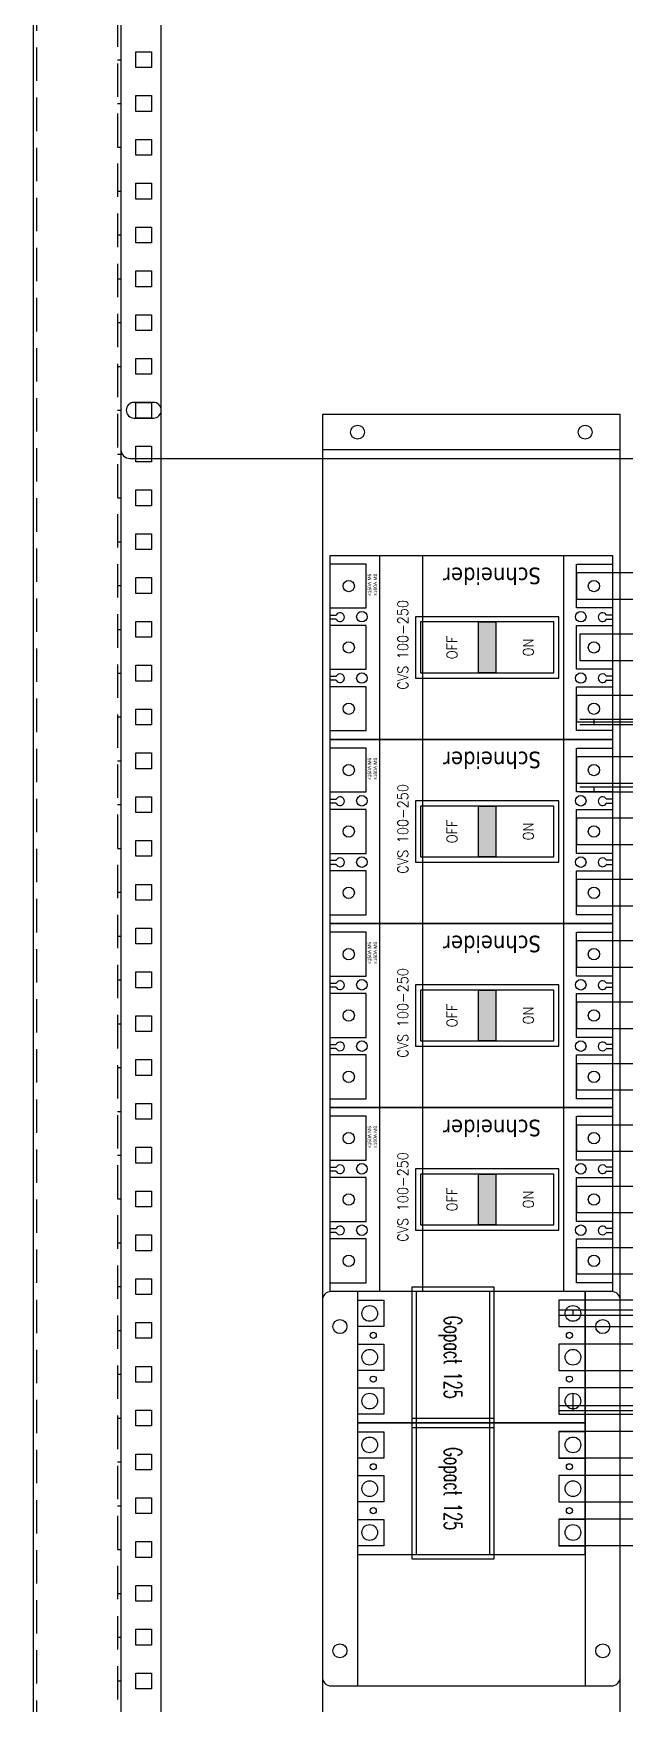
# Model space of a CAD drawing. Header units: millimetres. Extents: x 173893 to 258446, y -176540 to -123824.
# Drawn here: x 195555 to 195892, y -140804 to -139851 of the extents above; entities that cross this region are included whole.
import ezdxf
from ezdxf.enums import TextEntityAlignment as Align

# ---------------------------------------------------------------- set-up
doc = ezdxf.new("R2010")
doc.units = ezdxf.units.MM
doc.header["$LTSCALE"] = 3
doc.linetypes.add('HIDDEN', pattern=[9.525, 6.35, -3.175])
for name, color, linetype in [('@.DM. NÉT CHÍNH', 7, 'Continuous'), ('@.VISIBLE', 7, 'Continuous'), ('Thiet bi', 7, 'Continuous')]:
    doc.layers.add(name, color=color, linetype=linetype)
doc.styles.add('Ann_w01', font='romans.shx', dxfattribs={"width": 0.6, "bigfont": 'chineset.shx'})
doc.styles.add('HW_Standard', font='complex.shx', dxfattribs={"width": 0.9})
doc.styles.get("Standard").update_dxf_attribs({"font": 'arial.ttf'})
doc.styles.add('STYLE1', font='', dxfattribs={"height": 20})
doc.styles.get('STYLE1').set_extended_font_data('.VnTeknicalH')

# ---------------------------------------------------------------- blocks, each defined once
blk = doc.blocks.new('Oval 20x9')
at = {"layer": '@.VISIBLE', "color": 2}
blk.add_lwpolyline([(-5.5, -4.5), (5.5, -4.5, 0.414214), (10, 0), (10, 0, 0.414214), (5.5, 4.5), (-5.5, 4.5, 0.414214), (-10, 0), (-10, 0, 0.414214)], format="xyb", close=True, dxfattribs=at)

msp = doc.modelspace()

# ---------------------------------------------------------------- hatches: boundary and pattern name
at = {"layer": 'Thiet bi'}
for points in [[(195819.01, -140216.2), (195809.01, -140216.2), (195809.01, -140187.2), (195819.01, -140187.2)], [(195819.01, -140321.2), (195809.01, -140321.2), (195809.01, -140292.2), (195819.01, -140292.2)], [(195819.01, -140426.2), (195809.01, -140426.2), (195809.01, -140397.2), (195819.01, -140397.2)], [(195819.01, -140531.2), (195809.01, -140531.2), (195809.01, -140502.2), (195819.01, -140502.2)]]:
    msp.add_hatch(color=8, dxfattribs=at).paths.add_polyline_path(points)

# ---------------------------------------------------------------- linework, layer by layer
at = {"color": 7}
for p, q in [((195752.49, -140149.2), (195752.49, -140254.2)), ((195777.04, -140149.2), (195777.04, -140254.2)), ((195857.52, -140149.2), (195857.52, -140254.2)), ((195752.49, -140254.2), (195752.49, -140359.2)), ((195777.04, -140254.2), (195777.04, -140359.2)), ((195857.52, -140254.2), (195857.52, -140359.2)), ((195752.49, -140359.2), (195752.49, -140464.2)), ((195777.04, -140359.2), (195777.04, -140464.2)), ((195857.52, -140359.2), (195857.52, -140464.2)), ((195752.49, -140464.2), (195752.49, -140569.2)), ((195777.04, -140464.2), (195777.04, -140569.2)), ((195857.52, -140464.2), (195857.52, -140569.2))]:
    msp.add_line(p, q, dxfattribs=at)
at = {"color": 5}
for points in [[(195855.01, -140219.2), (195855.01, -140184.2), (195773.01, -140184.2), (195773.01, -140219.2)], [(195855.01, -140324.2), (195855.01, -140289.2), (195773.01, -140289.2), (195773.01, -140324.2)], [(195855.01, -140429.2), (195855.01, -140394.2), (195773.01, -140394.2), (195773.01, -140429.2)], [(195855.01, -140534.2), (195855.01, -140499.2), (195773.01, -140499.2), (195773.01, -140534.2)]]:
    msp.add_lwpolyline(points, close=True, dxfattribs=at)
for points in [[(195852.01, -140216.2), (195852.01, -140187.2), (195776.01, -140187.2), (195776.01, -140216.2)], [(195852.01, -140321.2), (195852.01, -140292.2), (195776.01, -140292.2), (195776.01, -140321.2)], [(195852.01, -140426.2), (195852.01, -140397.2), (195776.01, -140397.2), (195776.01, -140426.2)], [(195852.01, -140531.2), (195852.01, -140502.2), (195776.01, -140502.2), (195776.01, -140531.2)]]:
    msp.add_lwpolyline(points, close=True)
at = {"layer": '@.DM. NÉT CHÍNH', "color": 1}
for p, q in [((195602.97, -139866.4), (195604.97, -139866.4)), ((195602.97, -139891.4), (195604.97, -139891.4)), ((195602.97, -139916.4), (195604.97, -139916.4)), ((195602.97, -139941.4), (195604.97, -139941.4)), ((195602.97, -139966.4), (195604.97, -139966.4)), ((195602.97, -139991.4), (195604.97, -139991.4)), ((195602.97, -140016.4), (195604.97, -140016.4)), ((195602.97, -140041.4), (195604.97, -140041.4)), ((195602.97, -140066.4), (195604.97, -140066.4)), ((195602.97, -140091.4), (195604.97, -140091.4)), ((195602.97, -140116.4), (195604.97, -140116.4)), ((195602.97, -140141.4), (195604.97, -140141.4)), ((195602.97, -140166.4), (195604.97, -140166.4)), ((195602.97, -140191.4), (195604.97, -140191.4)), ((195602.97, -140216.4), (195604.97, -140216.4)), ((195602.97, -140241.4), (195604.97, -140241.4)), ((195602.97, -140266.4), (195604.97, -140266.4)), ((195602.97, -140291.4), (195604.97, -140291.4)), ((195602.97, -140316.4), (195604.97, -140316.4)), ((195602.97, -140341.4), (195604.97, -140341.4)), ((195602.97, -140366.4), (195604.97, -140366.4)), ((195602.97, -140391.4), (195604.97, -140391.4)), ((195602.97, -140416.4), (195604.97, -140416.4)), ((195602.97, -140441.4), (195604.97, -140441.4)), ((195602.97, -140466.4), (195604.97, -140466.4)), ((195602.97, -140491.4), (195604.97, -140491.4)), ((195602.97, -140516.4), (195604.97, -140516.4)), ((195602.97, -140541.4), (195604.97, -140541.4)), ((195602.97, -140566.4), (195604.97, -140566.4)), ((195602.97, -140591.4), (195604.97, -140591.4)), ((195602.97, -140616.4), (195604.97, -140616.4)), ((195602.97, -140641.4), (195604.97, -140641.4)), ((195602.97, -140666.4), (195604.97, -140666.4)), ((195602.97, -140691.4), (195604.97, -140691.4)), ((195602.97, -140716.4), (195604.97, -140716.4)), ((195602.97, -140741.4), (195604.97, -140741.4)), ((195602.97, -140766.4), (195604.97, -140766.4)), ((195602.97, -140791.4), (195604.97, -140791.4))]:
    msp.add_line(p, q, dxfattribs=at)
at = {"layer": '@.DM. NÉT CHÍNH', "color": 1, "linetype": 'Continuous'}
msp.add_line((195874.97, -140242.7), (195874.97, -140245.7), dxfattribs=at)
at = {"layer": '@.DM. NÉT CHÍNH', "linetype": 'Continuous'}
for p, q in [((195874.97, -140281.2), (195874.97, -140284.2)), ((195862.97, -140627.2), (195862.97, -140637.14))]:
    msp.add_line(p, q, dxfattribs=at)
at = {"layer": '@.DM. NÉT CHÍNH'}
msp.add_lwpolyline([(195604.97, -139066.4), (195604.97, -141166.4), (195554.97, -141166.4), (195554.97, -139066.4)], close=True, dxfattribs=at)
at = {"layer": '@.DM. NÉT CHÍNH', "linetype": 'HIDDEN'}
msp.add_lwpolyline([(195602.97, -139068.4), (195602.97, -141164.4), (195556.97, -141164.4), (195556.97, -139068.4)], close=True, dxfattribs=at)
at = {"layer": '@.DM. NÉT CHÍNH', "color": 1, "linetype": 'Continuous'}
for points in [[(195866.97, -140242.7), (195921.41, -140242.7), (195931.97, -140271.7), (195967.97, -140271.7), (195978.52, -140242.7), (196242.97, -140242.7)], [(195866.97, -140245.7), (195919.31, -140245.7), (195929.87, -140274.7), (195970.07, -140274.7), (195980.62, -140245.7), (196242.97, -140245.7)]]:
    msp.add_lwpolyline(points, dxfattribs=at)
at = {"layer": '@.VISIBLE', "color": 151}
msp.add_line((195627.97, -141066.4), (195627.97, -139166.4), dxfattribs=at)
at = {"layer": '@.VISIBLE'}
for p, q in [((195632.97, -140093.9), (196476.97, -140093.9)), ((195889.97, -140088.9), (195719.97, -140088.9)), ((195739.97, -140569.2), (195739.97, -140794.2)), ((195773.47, -140569.2), (195773.47, -140644.2)), ((195815.47, -140644.2), (195815.47, -140569.2)), ((195869.97, -140569.2), (195869.97, -140794.2)), ((195739.97, -140574.2), (195754.97, -140574.2)), ((195754.97, -140574.2), (195754.97, -140589.2)), ((195854.97, -140574.2), (195854.97, -140589.2)), ((195869.97, -140574.2), (195854.97, -140574.2)), ((195754.97, -140589.2), (195739.97, -140589.2)), ((195854.97, -140589.2), (195869.97, -140589.2)), ((195739.97, -140599.2), (195754.97, -140599.2)), ((195754.97, -140599.2), (195754.97, -140614.2)), ((195854.97, -140599.2), (195854.97, -140614.2)), ((195869.97, -140599.2), (195854.97, -140599.2)), ((195754.97, -140614.2), (195739.97, -140614.2)), ((195854.97, -140614.2), (195869.97, -140614.2)), ((195739.97, -140624.2), (195754.97, -140624.2)), ((195754.97, -140624.2), (195754.97, -140639.2)), ((195854.97, -140624.2), (195854.97, -140639.2)), ((195869.97, -140624.2), (195854.97, -140624.2)), ((195754.97, -140639.2), (195739.97, -140639.2)), ((195773.47, -140644.2), (195773.47, -140719.2)), ((195815.47, -140719.2), (195815.47, -140644.2)), ((195854.97, -140639.2), (195869.97, -140639.2)), ((195739.97, -140649.2), (195754.97, -140649.2)), ((195754.97, -140649.2), (195754.97, -140664.2)), ((195854.97, -140649.2), (195854.97, -140664.2)), ((195869.97, -140649.2), (195854.97, -140649.2)), ((195754.97, -140664.2), (195739.97, -140664.2)), ((195854.97, -140664.2), (195869.97, -140664.2)), ((195739.97, -140674.2), (195754.97, -140674.2)), ((195754.97, -140674.2), (195754.97, -140689.2)), ((195854.97, -140674.2), (195854.97, -140689.2)), ((195869.97, -140674.2), (195854.97, -140674.2)), ((195754.97, -140689.2), (195739.97, -140689.2)), ((195854.97, -140689.2), (195869.97, -140689.2)), ((195739.97, -140699.2), (195754.97, -140699.2)), ((195754.97, -140699.2), (195754.97, -140714.2)), ((195854.97, -140699.2), (195854.97, -140714.2)), ((195869.97, -140699.2), (195854.97, -140699.2)), ((195754.97, -140714.2), (195739.97, -140714.2)), ((195854.97, -140714.2), (195869.97, -140714.2))]:
    msp.add_line(p, q, dxfattribs=at)
at = {"layer": '@.VISIBLE', "color": 4}
msp.add_line((195862.97, -140579.7), (195862.97, -140582.7), dxfattribs=at)
at = {"layer": '@.VISIBLE', "color": 2}
msp.add_line((195862.97, -140634.14), (195862.97, -140637.14), dxfattribs=at)
at = {"layer": '@.VISIBLE'}
msp.add_lwpolyline([(195632.97, -139813.9), (195609.97, -139813.9, 0.414214), (195604.97, -139818.9), (195604.97, -140088.9, 0.414214), (195609.97, -140093.9), (195632.97, -140093.9)], format="xyb", dxfattribs=at)
at = {"layer": '@.VISIBLE', "color": 151}
for points in [[(195613.47, -139861.9), (195622.47, -139861.9), (195622.47, -139870.9), (195613.47, -139870.9)], [(195613.47, -139886.9), (195622.47, -139886.9), (195622.47, -139895.9), (195613.47, -139895.9)], [(195613.47, -139911.9), (195622.47, -139911.9), (195622.47, -139920.9), (195613.47, -139920.9)], [(195613.47, -139936.9), (195622.47, -139936.9), (195622.47, -139945.9), (195613.47, -139945.9)], [(195613.47, -139961.9), (195622.47, -139961.9), (195622.47, -139970.9), (195613.47, -139970.9)], [(195613.47, -139986.9), (195622.47, -139986.9), (195622.47, -139995.9), (195613.47, -139995.9)], [(195613.47, -140011.9), (195622.47, -140011.9), (195622.47, -140020.9), (195613.47, -140020.9)], [(195613.47, -140036.9), (195622.47, -140036.9), (195622.47, -140045.9), (195613.47, -140045.9)], [(195613.47, -140061.9), (195622.47, -140061.9), (195622.47, -140070.9), (195613.47, -140070.9)], [(195613.47, -140086.9), (195622.47, -140086.9), (195622.47, -140095.9), (195613.47, -140095.9)], [(195613.47, -140111.9), (195622.47, -140111.9), (195622.47, -140120.9), (195613.47, -140120.9)], [(195613.47, -140136.9), (195622.47, -140136.9), (195622.47, -140145.9), (195613.47, -140145.9)], [(195613.47, -140161.9), (195622.47, -140161.9), (195622.47, -140170.9), (195613.47, -140170.9)], [(195613.47, -140186.9), (195622.47, -140186.9), (195622.47, -140195.9), (195613.47, -140195.9)], [(195613.47, -140211.9), (195622.47, -140211.9), (195622.47, -140220.9), (195613.47, -140220.9)], [(195613.47, -140236.9), (195622.47, -140236.9), (195622.47, -140245.9), (195613.47, -140245.9)], [(195613.47, -140261.9), (195622.47, -140261.9), (195622.47, -140270.9), (195613.47, -140270.9)], [(195613.47, -140286.9), (195622.47, -140286.9), (195622.47, -140295.9), (195613.47, -140295.9)], [(195613.47, -140311.9), (195622.47, -140311.9), (195622.47, -140320.9), (195613.47, -140320.9)], [(195613.47, -140336.9), (195622.47, -140336.9), (195622.47, -140345.9), (195613.47, -140345.9)], [(195613.47, -140361.9), (195622.47, -140361.9), (195622.47, -140370.9), (195613.47, -140370.9)], [(195613.47, -140386.9), (195622.47, -140386.9), (195622.47, -140395.9), (195613.47, -140395.9)], [(195613.47, -140411.9), (195622.47, -140411.9), (195622.47, -140420.9), (195613.47, -140420.9)], [(195613.47, -140436.9), (195622.47, -140436.9), (195622.47, -140445.9), (195613.47, -140445.9)], [(195613.47, -140461.9), (195622.47, -140461.9), (195622.47, -140470.9), (195613.47, -140470.9)], [(195613.47, -140486.9), (195622.47, -140486.9), (195622.47, -140495.9), (195613.47, -140495.9)], [(195613.47, -140511.9), (195622.47, -140511.9), (195622.47, -140520.9), (195613.47, -140520.9)], [(195613.47, -140536.9), (195622.47, -140536.9), (195622.47, -140545.9), (195613.47, -140545.9)], [(195613.47, -140561.9), (195622.47, -140561.9), (195622.47, -140570.9), (195613.47, -140570.9)], [(195613.47, -140586.9), (195622.47, -140586.9), (195622.47, -140595.9), (195613.47, -140595.9)], [(195613.47, -140611.9), (195622.47, -140611.9), (195622.47, -140620.9), (195613.47, -140620.9)], [(195613.47, -140636.9), (195622.47, -140636.9), (195622.47, -140645.9), (195613.47, -140645.9)], [(195613.47, -140661.9), (195622.47, -140661.9), (195622.47, -140670.9), (195613.47, -140670.9)], [(195613.47, -140686.9), (195622.47, -140686.9), (195622.47, -140695.9), (195613.47, -140695.9)], [(195613.47, -140711.9), (195622.47, -140711.9), (195622.47, -140720.9), (195613.47, -140720.9)], [(195613.47, -140736.9), (195622.47, -140736.9), (195622.47, -140745.9), (195613.47, -140745.9)], [(195613.47, -140761.9), (195622.47, -140761.9), (195622.47, -140770.9), (195613.47, -140770.9)], [(195613.47, -140786.9), (195622.47, -140786.9), (195622.47, -140795.9), (195613.47, -140795.9)]]:
    msp.add_lwpolyline(points, close=True, dxfattribs=at)
at = {"layer": '@.VISIBLE'}
for points in [[(195889.97, -140068.9), (195719.97, -140068.9), (195719.97, -140853.9), (195889.97, -140853.9)], [(195739.97, -140569.2), (195739.97, -140644.2), (195869.97, -140644.2), (195869.97, -140569.2)], [(195739.97, -140644.2), (195739.97, -140719.2), (195869.97, -140719.2), (195869.97, -140644.2)]]:
    msp.add_lwpolyline(points, close=True, dxfattribs=at)
at = {"layer": '@.VISIBLE', "color": 1}
for points in [[(196224.47, -140174.2), (196224.47, -140159.2), (195864.97, -140159.2), (195864.97, -140174.2)], [(196224.47, -140279.2), (196224.47, -140264.2), (195864.97, -140264.2), (195864.97, -140279.2)], [(196224.47, -140384.2), (196224.47, -140369.2), (195864.97, -140369.2), (195864.97, -140384.2)], [(196224.47, -140489.2), (196224.47, -140474.2), (195864.97, -140474.2), (195864.97, -140489.2)], [(195770.97, -140566.7), (195770.97, -140646.7), (195817.97, -140646.7), (195817.97, -140566.7)], [(196254.97, -140589.2), (196254.97, -140574.2), (195854.97, -140574.2), (195854.97, -140589.2)], [(195770.97, -140641.7), (195770.97, -140721.7), (195817.97, -140721.7), (195817.97, -140641.7)], [(196254.97, -140664.14), (196254.97, -140649.14), (195854.97, -140649.14), (195854.97, -140664.14)]]:
    msp.add_lwpolyline(points, close=True, dxfattribs=at)
at = {"layer": '@.VISIBLE', "color": 2}
for points in [[(196242.97, -140209.2), (196242.97, -140194.2), (195866.97, -140194.2), (195866.97, -140209.2)], [(196224.47, -140314.2), (196224.47, -140299.2), (195864.97, -140299.2), (195864.97, -140314.2)], [(196224.47, -140419.2), (196224.47, -140404.2), (195864.97, -140404.2), (195864.97, -140419.2)], [(196224.47, -140524.2), (196224.47, -140509.2), (195864.97, -140509.2), (195864.97, -140524.2)], [(196254.97, -140614.2), (196254.97, -140599.2), (195854.97, -140599.2), (195854.97, -140614.2)], [(196254.97, -140689.14), (196254.97, -140674.14), (195854.97, -140674.14), (195854.97, -140689.14)]]:
    msp.add_lwpolyline(points, close=True, dxfattribs=at)
at = {"layer": '@.VISIBLE', "color": 4}
for points in [[(196224.47, -140244.2), (196224.47, -140229.2), (195864.97, -140229.2), (195864.97, -140244.2)], [(196224.47, -140349.2), (196224.47, -140334.2), (195864.97, -140334.2), (195864.97, -140349.2)], [(196224.47, -140454.2), (196224.47, -140439.2), (195864.97, -140439.2), (195864.97, -140454.2)], [(196224.47, -140559.2), (196224.47, -140544.2), (195864.97, -140544.2), (195864.97, -140559.2)], [(196254.97, -140639.2), (196254.97, -140624.2), (195854.97, -140624.2), (195854.97, -140639.2)], [(196254.97, -140714.14), (196254.97, -140699.14), (195854.97, -140699.14), (195854.97, -140714.14)]]:
    msp.add_lwpolyline(points, close=True, dxfattribs=at)
at = {"layer": '@.VISIBLE', "color": 2}
for points in [[(195866.97, -140281.2), (195991.41, -140281.2), (196001.97, -140310.2), (196037.97, -140310.2), (196048.52, -140281.2), (196242.97, -140281.2)], [(195866.97, -140284.2), (195989.31, -140284.2), (195999.87, -140313.2), (196040.07, -140313.2), (196050.62, -140284.2), (196242.97, -140284.2)], [(195854.97, -140634.14), (195983.04, -140634.14), (196001.97, -140686.14), (196037.97, -140686.14), (196056.9, -140634.14), (196254.97, -140634.14)], [(195854.97, -140637.14), (195980.94, -140637.14), (195999.87, -140689.14), (196040.07, -140689.14), (196059, -140637.14), (196254.97, -140637.14)]]:
    msp.add_lwpolyline(points, dxfattribs=at)
at = {"layer": '@.VISIBLE'}
msp.add_lwpolyline([(195719.97, -140574.2), (195719.97, -140789.2, 0.414214), (195724.97, -140794.2), (195884.97, -140794.2, 0.414214), (195889.97, -140789.2), (195889.97, -140574.2, 0.414214), (195884.97, -140569.2), (195724.97, -140569.2, 0.414214)], format="xyb", close=True, dxfattribs=at)
at = {"layer": '@.VISIBLE', "color": 4}
for points in [[(195854.97, -140579.7), (196053.04, -140579.7), (196071.97, -140631.7), (196107.97, -140631.7), (196126.9, -140579.7), (196254.97, -140579.7)], [(195854.97, -140582.7), (196050.94, -140582.7), (196069.87, -140634.7), (196110.07, -140634.7), (196129, -140582.7), (196254.97, -140582.7)]]:
    msp.add_lwpolyline(points, dxfattribs=at)
at = {"layer": '@.VISIBLE', "color": 2}
for centre in [(195739.97, -140078.9), (195869.97, -140078.9), (195729.97, -140589.2), (195879.97, -140589.2), (195729.97, -140774.2), (195879.97, -140774.2)]:
    msp.add_circle(centre, 4, dxfattribs=at)
at = {"layer": '@.VISIBLE'}
for centre, radius in [((195746.97, -140581.7), 4.5), ((195862.97, -140581.7), 4.5), ((195748.97, -140594.2), 1.75), ((195860.97, -140594.2), 1.75), ((195746.97, -140606.7), 4.5), ((195862.97, -140606.7), 4.5), ((195748.97, -140619.2), 1.75), ((195860.97, -140619.2), 1.75), ((195746.97, -140631.7), 4.5), ((195862.97, -140631.7), 4.5), ((195746.97, -140656.7), 4.5), ((195862.97, -140656.7), 4.5), ((195748.97, -140669.2), 1.75), ((195860.97, -140669.2), 1.75), ((195746.97, -140681.7), 4.5), ((195862.97, -140681.7), 4.5), ((195748.97, -140694.2), 1.75), ((195860.97, -140694.2), 1.75), ((195746.97, -140706.7), 4.5), ((195862.97, -140706.7), 4.5)]:
    msp.add_circle(centre, radius, dxfattribs=at)
at = {"layer": 'Thiet bi', "color": 0, "linetype": 'Continuous', "lineweight": -3}
for p, q in [((195724.47, -140183.3), (195727.57, -140183.3)), ((195727.57, -140185.62), (195724.47, -140185.62)), ((195727.57, -140185.62), (195724.47, -140185.62)), ((195727.57, -140183.3), (195727.86, -140183.3)), ((195727.57, -140185.62), (195727.86, -140185.62)), ((195882.37, -140183.3), (195882.08, -140183.3)), ((195882.37, -140185.62), (195882.08, -140185.62)), ((195885.47, -140183.3), (195882.37, -140183.3)), ((195882.37, -140185.62), (195885.47, -140185.62)), ((195882.37, -140185.62), (195885.47, -140185.62)), ((195724.47, -140218.17), (195727.57, -140218.17)), ((195727.57, -140218.17), (195727.86, -140218.17)), ((195882.37, -140218.17), (195882.08, -140218.17)), ((195885.47, -140218.17), (195882.37, -140218.17)), ((195727.57, -140220.49), (195724.47, -140220.49)), ((195727.57, -140220.49), (195727.86, -140220.49)), ((195882.37, -140220.49), (195882.08, -140220.49)), ((195882.37, -140220.49), (195885.47, -140220.49)), ((195724.47, -140288.3), (195727.57, -140288.3)), ((195727.57, -140290.62), (195724.47, -140290.62)), ((195727.57, -140290.62), (195724.47, -140290.62)), ((195727.57, -140288.3), (195727.86, -140288.3)), ((195727.57, -140290.62), (195727.86, -140290.62)), ((195882.37, -140288.3), (195882.08, -140288.3)), ((195882.37, -140290.62), (195882.08, -140290.62)), ((195885.47, -140288.3), (195882.37, -140288.3)), ((195882.37, -140290.62), (195885.47, -140290.62)), ((195882.37, -140290.62), (195885.47, -140290.62)), ((195724.47, -140323.17), (195727.57, -140323.17)), ((195727.57, -140323.17), (195727.86, -140323.17)), ((195882.37, -140323.17), (195882.08, -140323.17)), ((195885.47, -140323.17), (195882.37, -140323.17)), ((195727.57, -140325.49), (195724.47, -140325.49)), ((195727.57, -140325.49), (195727.86, -140325.49)), ((195882.37, -140325.49), (195882.08, -140325.49)), ((195882.37, -140325.49), (195885.47, -140325.49)), ((195724.47, -140393.3), (195727.57, -140393.3)), ((195727.57, -140395.62), (195724.47, -140395.62)), ((195727.57, -140395.62), (195724.47, -140395.62)), ((195727.57, -140393.3), (195727.86, -140393.3)), ((195727.57, -140395.62), (195727.86, -140395.62)), ((195882.37, -140393.3), (195882.08, -140393.3)), ((195882.37, -140395.62), (195882.08, -140395.62)), ((195885.47, -140393.3), (195882.37, -140393.3)), ((195882.37, -140395.62), (195885.47, -140395.62)), ((195882.37, -140395.62), (195885.47, -140395.62)), ((195724.47, -140428.17), (195727.57, -140428.17)), ((195727.57, -140428.17), (195727.86, -140428.17)), ((195882.37, -140428.17), (195882.08, -140428.17)), ((195885.47, -140428.17), (195882.37, -140428.17)), ((195727.57, -140430.49), (195724.47, -140430.49)), ((195727.57, -140430.49), (195727.86, -140430.49)), ((195882.37, -140430.49), (195882.08, -140430.49)), ((195882.37, -140430.49), (195885.47, -140430.49)), ((195724.47, -140498.3), (195727.57, -140498.3)), ((195727.57, -140500.62), (195724.47, -140500.62)), ((195727.57, -140500.62), (195724.47, -140500.62)), ((195727.57, -140498.3), (195727.86, -140498.3)), ((195727.57, -140500.62), (195727.86, -140500.62)), ((195882.37, -140498.3), (195882.08, -140498.3)), ((195882.37, -140500.62), (195882.08, -140500.62)), ((195885.47, -140498.3), (195882.37, -140498.3)), ((195882.37, -140500.62), (195885.47, -140500.62)), ((195882.37, -140500.62), (195885.47, -140500.62)), ((195724.47, -140533.17), (195727.57, -140533.17)), ((195727.57, -140533.17), (195727.86, -140533.17)), ((195882.37, -140533.17), (195882.08, -140533.17)), ((195885.47, -140533.17), (195882.37, -140533.17)), ((195727.57, -140535.49), (195724.47, -140535.49)), ((195727.57, -140535.49), (195727.86, -140535.49)), ((195882.37, -140535.49), (195882.08, -140535.49)), ((195882.37, -140535.49), (195885.47, -140535.49))]:
    msp.add_line(p, q, dxfattribs=at)
at = {"layer": 'Thiet bi', "color": 0}
for points in [[(195885.47, -140254.2), (195724.47, -140254.2), (195724.47, -140149.2), (195885.47, -140149.2)], [(195885.47, -140359.2), (195724.47, -140359.2), (195724.47, -140254.2), (195885.47, -140254.2)], [(195885.47, -140464.2), (195724.47, -140464.2), (195724.47, -140359.2), (195885.47, -140359.2)], [(195885.47, -140569.2), (195724.47, -140569.2), (195724.47, -140464.2), (195885.47, -140464.2)]]:
    msp.add_lwpolyline(points, close=True, dxfattribs=at)
at = {"layer": 'Thiet bi', "color": 1}
for points in [[(195724.47, -140179.2), (195744.97, -140179.2), (195744.97, -140154.2), (195724.47, -140154.2)], [(195885.47, -140179.2), (195864.97, -140179.2), (195864.97, -140154.2), (195885.47, -140154.2)], [(195724.47, -140214.2), (195744.97, -140214.2), (195744.97, -140189.2), (195724.47, -140189.2)], [(195885.47, -140214.2), (195864.97, -140214.2), (195864.97, -140189.2), (195885.47, -140189.2)], [(195724.47, -140249.2), (195744.97, -140249.2), (195744.97, -140224.2), (195724.47, -140224.2)], [(195885.47, -140249.2), (195864.97, -140249.2), (195864.97, -140224.2), (195885.47, -140224.2)], [(195724.47, -140284.2), (195744.97, -140284.2), (195744.97, -140259.2), (195724.47, -140259.2)], [(195885.47, -140284.2), (195864.97, -140284.2), (195864.97, -140259.2), (195885.47, -140259.2)], [(195724.47, -140319.2), (195744.97, -140319.2), (195744.97, -140294.2), (195724.47, -140294.2)], [(195885.47, -140319.2), (195864.97, -140319.2), (195864.97, -140294.2), (195885.47, -140294.2)], [(195724.47, -140354.2), (195744.97, -140354.2), (195744.97, -140329.2), (195724.47, -140329.2)], [(195885.47, -140354.2), (195864.97, -140354.2), (195864.97, -140329.2), (195885.47, -140329.2)], [(195724.47, -140389.2), (195744.97, -140389.2), (195744.97, -140364.2), (195724.47, -140364.2)], [(195885.47, -140389.2), (195864.97, -140389.2), (195864.97, -140364.2), (195885.47, -140364.2)], [(195724.47, -140424.2), (195744.97, -140424.2), (195744.97, -140399.2), (195724.47, -140399.2)], [(195885.47, -140424.2), (195864.97, -140424.2), (195864.97, -140399.2), (195885.47, -140399.2)], [(195724.47, -140459.2), (195744.97, -140459.2), (195744.97, -140434.2), (195724.47, -140434.2)], [(195885.47, -140459.2), (195864.97, -140459.2), (195864.97, -140434.2), (195885.47, -140434.2)], [(195724.47, -140494.2), (195744.97, -140494.2), (195744.97, -140469.2), (195724.47, -140469.2)], [(195885.47, -140494.2), (195864.97, -140494.2), (195864.97, -140469.2), (195885.47, -140469.2)], [(195724.47, -140529.2), (195744.97, -140529.2), (195744.97, -140504.2), (195724.47, -140504.2)], [(195885.47, -140529.2), (195864.97, -140529.2), (195864.97, -140504.2), (195885.47, -140504.2)], [(195724.47, -140564.2), (195744.97, -140564.2), (195744.97, -140539.2), (195724.47, -140539.2)], [(195885.47, -140564.2), (195864.97, -140564.2), (195864.97, -140539.2), (195885.47, -140539.2)]]:
    msp.add_lwpolyline(points, dxfattribs=at)
at = {"layer": 'Thiet bi'}
for points in [[(195809.01, -140216.2), (195809.01, -140187.2), (195819.01, -140187.2), (195819.01, -140216.2)], [(195809.01, -140321.2), (195809.01, -140292.2), (195819.01, -140292.2), (195819.01, -140321.2)], [(195809.01, -140426.2), (195809.01, -140397.2), (195819.01, -140397.2), (195819.01, -140426.2)], [(195809.01, -140531.2), (195809.01, -140502.2), (195819.01, -140502.2), (195819.01, -140531.2)]]:
    msp.add_lwpolyline(points, close=True, dxfattribs=at)
at = {"layer": 'Thiet bi', "color": 1}
for centre in [(195734.97, -140166.7), (195874.97, -140166.7), (195734.97, -140201.7), (195874.97, -140201.7), (195734.97, -140236.7), (195874.97, -140236.7), (195734.97, -140271.7), (195874.97, -140271.7), (195734.97, -140306.7), (195874.97, -140306.7), (195734.97, -140341.7), (195874.97, -140341.7), (195734.97, -140376.7), (195874.97, -140376.7), (195734.97, -140411.7), (195874.97, -140411.7), (195734.97, -140446.7), (195874.97, -140446.7), (195734.97, -140481.7), (195874.97, -140481.7), (195734.97, -140516.7), (195874.97, -140516.7), (195734.97, -140551.7), (195874.97, -140551.7)]:
    msp.add_circle(centre, 3.25, dxfattribs=at)
at = {"layer": 'Thiet bi', "color": 3}
for centre in [(195742.47, -140184.2), (195867.47, -140184.2), (195742.47, -140219.2), (195867.47, -140219.2), (195742.47, -140289.2), (195867.47, -140289.2), (195742.47, -140324.2), (195867.47, -140324.2), (195742.47, -140394.2), (195867.47, -140394.2), (195742.47, -140429.2), (195867.47, -140429.2), (195742.47, -140499.2), (195867.47, -140499.2), (195742.47, -140534.2), (195867.47, -140534.2)]:
    msp.add_circle(centre, 3, dxfattribs=at)
at = {"layer": 'Thiet bi', "color": 0, "linetype": 'Continuous', "lineweight": -3}
for centre, start, end in [((195730.07, -140184.46), 207.71905, 152.28095), ((195879.87, -140184.46), 27.71905, 332.28095), ((195730.07, -140219.33), 207.71905, 152.28095), ((195879.87, -140219.33), 27.71905, 332.28095), ((195730.07, -140289.46), 207.71905, 152.28095), ((195879.87, -140289.46), 27.71905, 332.28095), ((195730.07, -140324.33), 207.71905, 152.28095), ((195879.87, -140324.33), 27.71905, 332.28095), ((195730.07, -140394.46), 207.71905, 152.28095), ((195879.87, -140394.46), 27.71905, 332.28095), ((195730.07, -140429.33), 207.71905, 152.28095), ((195879.87, -140429.33), 27.71905, 332.28095), ((195730.07, -140499.46), 207.71905, 152.28095), ((195879.87, -140499.46), 27.71905, 332.28095), ((195730.07, -140534.33), 207.71905, 152.28095), ((195879.87, -140534.33), 27.71905, 332.28095)]:
    msp.add_arc(centre, 2.5, start, end, dxfattribs=at)

# ---------------------------------------------------------------- block references
at = {"layer": '@.VISIBLE'}
msp.add_blockref('Oval 20x9', (195617.97, -140066.4), dxfattribs=at)

# ---------------------------------------------------------------- texts
at = {"color": 7, "char_height": 2, "attachment_point": 7, "rotation": 90, "style": 'STYLE1'}
for insert in [(195751.16, -140172.33), (195751.16, -140277.33), (195751.16, -140382.33), (195751.16, -140487.33)]:
    msp.add_mtext_dynamic_manual_height_columns('{\\fCandara|b0|i0|c0|p34;\\C256;≤}150A M6\\P{\\fCandara|b0|i0|c0|p34;\\C256;≥}160A M8', width=27.7918, gutter_width=7.5, heights=[0], dxfattribs=dict(at, insert=insert))
at = {"layer": '@.VISIBLE', "color": 115, "style": 'Ann_w01', "width": 0.6}
for p in [(195794.47, -140606.7), (195794.47, -140681.7)]:
    msp.add_text('Gopact 125', height=10, rotation=270, dxfattribs=at).set_placement(p, align=Align.MIDDLE_CENTER)
at = {"layer": 'Thiet bi', "style": 'HW_Standard', "width": 0.9}
for p in [(195765.88, -140198.4), (195765.88, -140303.4), (195765.88, -140408.4), (195765.88, -140513.4)]:
    msp.add_text('CVS 100-250 ', height=6, rotation=90, dxfattribs=at).set_placement(p, align=Align.MIDDLE_CENTER)
at = {"layer": 'Thiet bi', "color": 1, "style": 'HW_Standard', "width": 0.9}
for p in [(195793.97, -140201.76), (195793.97, -140306.76), (195793.97, -140411.76), (195793.97, -140516.76)]:
    msp.add_text('OFF', height=6, rotation=90, dxfattribs=at).set_placement(p, align=Align.MIDDLE_CENTER)
at = {"layer": 'Thiet bi', "color": 3, "style": 'HW_Standard', "width": 0.9}
for p in [(195837.53, -140201.76), (195837.53, -140306.76), (195837.53, -140411.76), (195837.53, -140516.76)]:
    msp.add_text('ON', height=6, rotation=90, dxfattribs=at).set_placement(p, align=Align.MIDDLE_CENTER)
at = {"layer": 'Thiet bi', "color": 4, "char_height": 9.45, "attachment_point": 7, "rotation": 180}
for insert in [(195844.63, -140156.01), (195844.63, -140261.01), (195844.63, -140366.01), (195844.63, -140471.01)]:
    msp.add_mtext_dynamic_manual_height_columns('{\\fTahoma|b0|i0|c0|p34;\\C114;\\c4758291;Schneider}', width=9.45, gutter_width=0.15, heights=[0], dxfattribs=dict(at, insert=insert))

doc.saveas('drawing.dxf')
